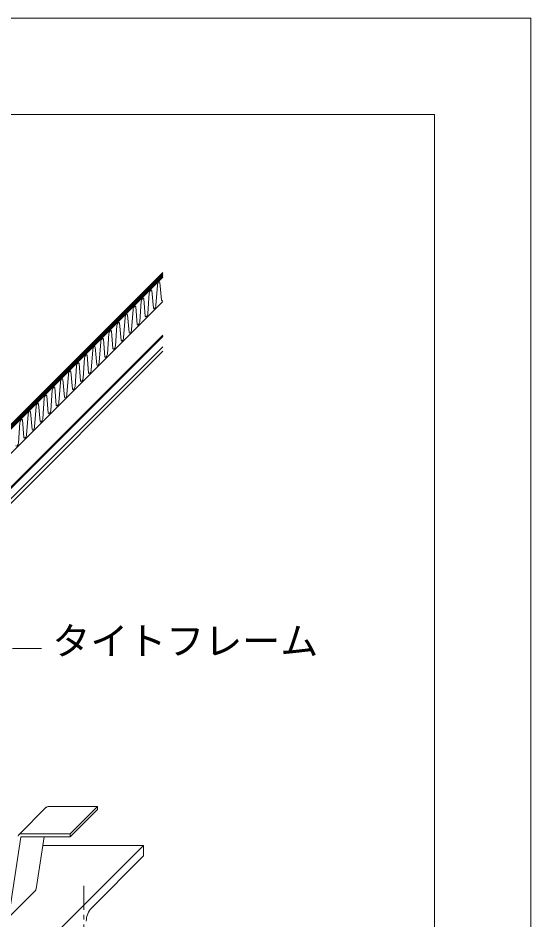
# Model space of a CAD drawing. Units: millimetres, scale not verified. Extents: x -840 to 840, y -594 to 594.
# Drawn here: x 627.5 to 840, y 220.2 to 594 of the extents above; entities that cross this region are included whole.
import ezdxf
from ezdxf.enums import TextEntityAlignment as Align

# ---------------------------------------------------------------- set-up
doc = ezdxf.new("R2010")
doc.units = ezdxf.units.MM
doc.header["$LTSCALE"] = 2
doc.linetypes.add('CHAIN1', pattern=[8, 5, -1, 1, -1])
doc.linetypes.add('DASHED2', pattern=[3, 2, -1])
for name, color, linetype, lineweight in [('0-0_輪郭線', 134, 'DASHED2', 9), ('0-1_図面枠', 7, 'Continuous', 9), ('0-2_文字', 5, 'Continuous', 9), ('0-4_0', 7, 'Continuous', 9), ('0-6_鋼材(受け鋼鈑)', 7, 'Continuous', 9), ('0-7_鋼材(C鋼・H鋼ｅｔｃ)', 7, 'Continuous', 9), ('0-8_断熱材', 4, 'Continuous', 9), ('0-A_IBｼｰﾄ', 7, 'Continuous', 9), ('0-B_寸法線', 7, 'Continuous', 9), ('0-D_中心線', 2, 'CHAIN1', 9), ('0-E_躯体', 7, 'Continuous', 9)]:
    doc.layers.add(name, color=color, linetype=linetype, lineweight=lineweight)
doc.styles.add('ＭＳ ゴシック', font='')
doc.styles.get('ＭＳ ゴシック').set_extended_font_data('MS Gothic')

msp = doc.modelspace()

# ---------------------------------------------------------------- linework, layer by layer
at = {"layer": '0-0_輪郭線', "color": 2, "linetype": 'Continuous'}
msp.add_lwpolyline([(800, 554), (-800, 554), (-800, -554), (800, -554)], close=True, dxfattribs=at)
at = {"layer": '0-1_図面枠'}
msp.add_lwpolyline([(840, -594), (840, 594), (-840, 594), (-840, -594)], close=True, dxfattribs=at)
at = {"layer": '0-4_0'}
for p, q in [((305.431, 80.586), (687.411, 462.566)), ((305.431, 80.186), (687.411, 462.166)), ((492.666, 267.22), (687.411, 461.966)), ((496.966, 267.22), (687.411, 457.666)), ((498.656, 267.22), (687.411, 455.976))]:
    msp.add_line(p, q, dxfattribs=at)
at = {"layer": '0-6_鋼材(受け鋼鈑)'}
for p, q in [((627.891, 255.616), (639.205, 266.929)), ((660.409, 267.22), (639.988, 267.22)), ((660.409, 266.02), (649.095, 254.707)), ((660.409, 267.22), (660.409, 266.02)), ((623.699, 221.752), (628.597, 254.536)), ((649.095, 255.907), (628.674, 255.907)), ((628.795, 254.707), (649.095, 254.707)), ((635.013, 233.066), (638.246, 254.707)), ((623.301, 221.005), (634.615, 232.319))]:
    msp.add_line(p, q, dxfattribs=at)
msp.add_lwpolyline([(660.409, 267.22), (649.095, 255.907), (649.095, 254.707)], dxfattribs=at)
for centre, radius, start, end in [((639.988, 266.02), 1.2, 90, 139.24884), ((628.674, 254.707), 1.2, 90, 171.50232), ((628.795, 254.507), 0.2, 90, 171.50232), ((633.823, 233.22), 1.2, 311.30976, 352.61952)]:
    msp.add_arc(centre, radius, start, end, dxfattribs=at)
at = {"layer": '0-7_鋼材(C鋼・H鋼ｅｔｃ)'}
for p, q in [((630.003, 201.615), (679.501, 251.112)), ((679.501, 251.112), (637.709, 251.112)), ((679.501, 251.112), (679.501, 246.712)), ((658.031, 225.243), (679.501, 246.712))]:
    msp.add_line(p, q, dxfattribs=at)
msp.add_arc((663.547, 219.727), 7.8, 135, 180, dxfattribs=at)
at = {"layer": '0-8_断熱材'}
for p, q in [((684.606, 474.829), (685.222, 483.309)), ((686.279, 484.384), (686.899, 477.103)), ((681.255, 471.478), (681.871, 479.958)), ((682.929, 481.034), (683.548, 473.753)), ((677.905, 468.128), (678.521, 476.608)), ((679.578, 477.683), (680.198, 470.403)), ((674.555, 464.778), (675.171, 473.257)), ((676.228, 474.333), (676.848, 467.052)), ((669.527, 467.632), (670.147, 460.351)), ((671.204, 461.427), (671.82, 469.907)), ((672.878, 470.983), (673.497, 463.702)), ((666.177, 464.282), (666.796, 457.001)), ((667.854, 458.077), (668.47, 466.556)), ((661.153, 451.376), (661.769, 459.855)), ((662.826, 460.931), (663.446, 453.65)), ((664.503, 454.726), (665.119, 463.206)), ((657.802, 448.025), (658.418, 456.505)), ((659.476, 457.581), (660.095, 450.3)), ((654.452, 444.675), (655.068, 453.155)), ((656.125, 454.23), (656.745, 446.949)), ((651.101, 441.324), (651.717, 449.804)), ((652.775, 450.88), (653.394, 443.599)), ((647.751, 437.974), (648.367, 446.454)), ((649.424, 447.529), (650.044, 440.249)), ((644.401, 434.624), (645.017, 443.103)), ((646.074, 444.179), (646.694, 436.898)), ((639.373, 437.478), (639.993, 430.197)), ((641.05, 431.273), (641.666, 439.753)), ((642.724, 440.829), (643.343, 433.548)), ((636.023, 434.128), (636.642, 426.847)), ((637.7, 427.923), (638.316, 436.402)), ((632.672, 430.777), (633.292, 423.496)), ((634.349, 424.572), (634.965, 433.052)), ((627.648, 417.871), (628.264, 426.351)), ((629.322, 427.427), (629.941, 420.146)), ((630.999, 421.222), (631.615, 429.701))]:
    msp.add_line(p, q, dxfattribs=at)
at = {"layer": '0-8_断熱材', "color": 7}
msp.add_line((319.715, 108.87), (687.411, 476.566), dxfattribs=at)
at = {"layer": '0-8_断熱材'}
for centre, major_axis, end_param in [((685.752, 483.747), (-0.377, -0.911), 5.3772491), ((682.401, 480.397), (-0.377, -0.911), 5.3772491), ((679.051, 477.046), (-0.377, -0.911), 5.3772491), ((684.076, 474.39), (0.377, 0.911), 5.3772491), ((687.427, 477.74), (0.377, 0.911), 3.8973306), ((672.35, 470.346), (-0.377, -0.911), 5.3772491), ((675.7, 473.696), (-0.377, -0.911), 5.3772491), ((680.726, 471.04), (0.377, 0.911), 5.3772491), ((668.999, 466.995), (-0.377, -0.911), 5.3772491), ((677.375, 467.689), (0.377, 0.911), 5.3772491), ((665.649, 463.645), (-0.377, -0.911), 5.3772491), ((674.025, 464.339), (0.377, 0.911), 5.3772491), ((662.298, 460.294), (-0.377, -0.911), 5.3772491), ((670.675, 460.988), (0.377, 0.911), 5.3772491), ((658.948, 456.944), (-0.377, -0.911), 5.3772491), ((667.324, 457.638), (0.377, 0.911), 5.3772491), ((655.598, 453.593), (-0.377, -0.911), 5.3772491), ((663.974, 454.287), (0.377, 0.911), 5.3772491), ((652.247, 450.243), (-0.377, -0.911), 5.3772491), ((660.623, 450.937), (0.377, 0.911), 5.3772491), ((648.897, 446.892), (-0.377, -0.911), 5.3772491), ((657.273, 447.586), (0.377, 0.911), 5.3772491), ((642.196, 440.192), (-0.377, -0.911), 5.3772491), ((645.546, 443.542), (-0.377, -0.911), 5.3772491), ((650.572, 440.886), (0.377, 0.911), 5.3772491), ((653.922, 444.236), (0.377, 0.911), 5.3772491), ((638.845, 436.841), (-0.377, -0.911), 5.3772491), ((647.221, 437.535), (0.377, 0.911), 5.3772491), ((635.495, 433.491), (-0.377, -0.911), 5.3772491), ((643.871, 434.185), (0.377, 0.911), 5.3772491), ((632.144, 430.14), (-0.377, -0.911), 5.3772491), ((640.521, 430.834), (0.377, 0.911), 5.3772491), ((628.794, 426.79), (-0.377, -0.911), 5.3772491), ((637.17, 427.484), (0.377, 0.911), 5.3772491), ((633.82, 424.133), (0.377, 0.911), 5.3772491), ((630.469, 420.783), (0.377, 0.911), 5.3772491), ((627.119, 417.432), (0.377, 0.911), 5.3772491)]:
    msp.add_ellipse(centre, major_axis=major_axis, ratio=0.414214, start_param=2.5013292, end_param=end_param, dxfattribs=at)
at = {"layer": '0-A_IBｼｰﾄ'}
for p, q in [((462.47, 263.607), (687.411, 488.548)), ((462.47, 263.254), (687.411, 488.195)), ((462.47, 262.9), (687.411, 487.841)), ((462.47, 262.547), (687.411, 487.488)), ((462.47, 262.193), (687.411, 487.134)), ((462.47, 261.84), (687.411, 486.78))]:
    msp.add_line(p, q, dxfattribs=at)
for points in [[(687.411, 488.566), (462.47, 263.625), (462.47, 261.625), (659.127, 458.281), (687.411, 486.566)], [(462.47, 261.625), (462.47, 263.625), (687.411, 488.566)]]:
    msp.add_lwpolyline(points, dxfattribs=at)
at = {"layer": '0-B_寸法線'}
msp.add_line((625.153, 332.667), (637.153, 332.667), dxfattribs=at)
at = {"layer": '0-D_中心線'}
msp.add_line((654.752, 234.363), (654.752, 78.363), dxfattribs=at)
at = {"layer": '0-E_躯体'}
msp.add_line((319.715, 118.87), (687.411, 486.566), dxfattribs=at)

# ---------------------------------------------------------------- texts
at = {"layer": '0-2_文字', "color": 7, "style": 'ＭＳ ゴシック'}
msp.add_text('タイトフレーム', height=11.54, dxfattribs=at).set_placement((641.694, 326.608), align=Align.BOTTOM_LEFT)

doc.saveas('drawing.dxf')
